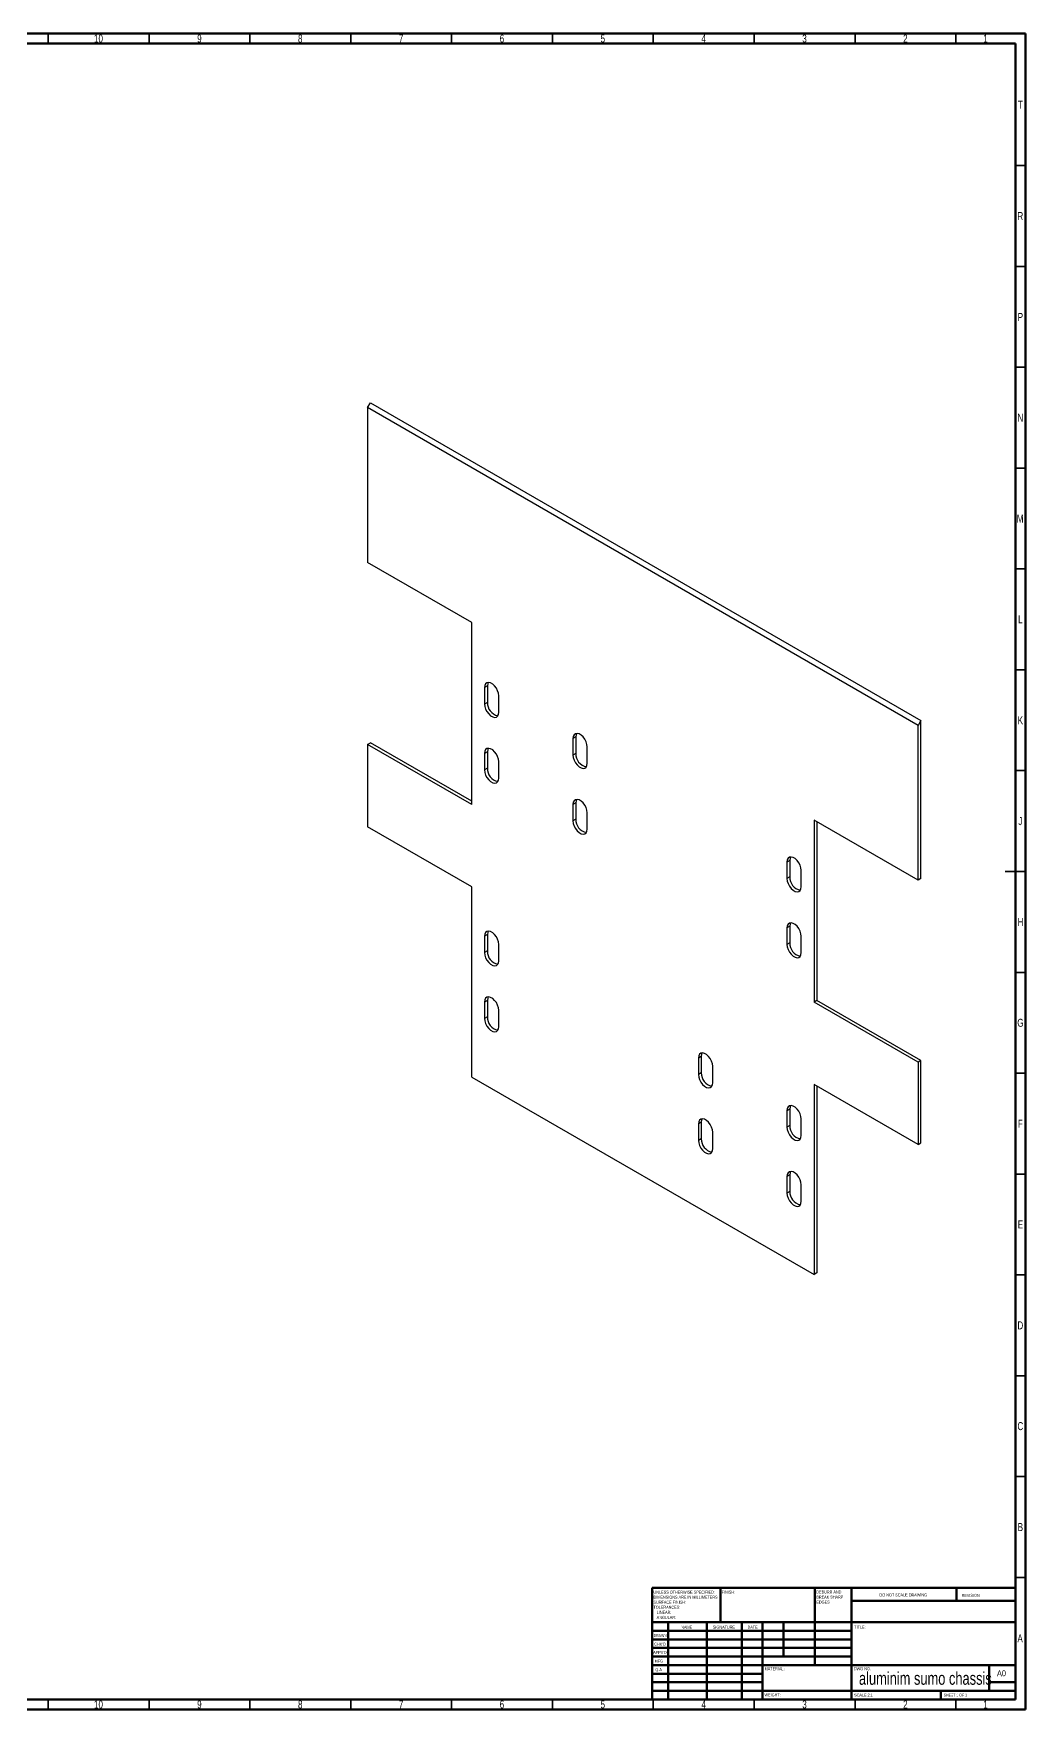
# Model space of a CAD drawing. Header units: millimetres. Extents: x 1 to 1184, y 0 to 836.
# Drawn here: x 692 to 1184, y 5 to 836 of the extents above; entities that cross this region are included whole.
import ezdxf

# ---------------------------------------------------------------- set-up
doc = ezdxf.new("R2010")
doc.units = ezdxf.units.MM
doc.styles.add('SLDTEXTSTYLE0', font='TXT', dxfattribs={"width": 0.75})
doc.styles.add('SLDTEXTSTYLE1', font='TXT', dxfattribs={"width": 0.686449})
doc.styles.add('SLDTEXTSTYLE2', font='TXT', dxfattribs={"width": 0.6875})

msp = doc.modelspace()

# ---------------------------------------------------------------- linework, layer by layer
at = {"color": 7, "linetype": 'Continuous', "lineweight": 70}
for p, q in [((15, 836), (1184, 836)), ((20, 831), (1179, 831)), ((1179, 831), (1179, 10)), ((1184, 836), (1184, 5)), ((1179, 10), (20, 10)), ((1184, 5), (15, 5))]:
    msp.add_line(p, q, dxfattribs=at)
at = {"color": 7, "linetype": 'Continuous', "lineweight": 35}
for p, q in [((699.5, 831), (699.5, 836)), ((749.5, 831), (749.5, 836)), ((799.5, 831), (799.5, 836)), ((849.5, 831), (849.5, 836)), ((899.5, 831), (899.5, 836)), ((949.5, 831), (949.5, 836)), ((999.5, 831), (999.5, 836)), ((1049.5, 831), (1049.5, 836)), ((1099.5, 831), (1099.5, 836)), ((1149.5, 831), (1149.5, 836)), ((1179, 770.5), (1184, 770.5)), ((1179, 720.5), (1184, 720.5)), ((1179, 670.5), (1184, 670.5)), ((1179, 620.5), (1184, 620.5)), ((1179, 570.5), (1184, 570.5)), ((1179, 520.5), (1184, 520.5)), ((1179, 470.5), (1184, 470.5)), ((1184, 420.5), (1174, 420.5)), ((1179, 420.5), (1184, 420.5)), ((1179, 370.5), (1184, 370.5)), ((1179, 320.5), (1184, 320.5)), ((1179, 270.5), (1184, 270.5)), ((1179, 220.5), (1184, 220.5)), ((1179, 170.5), (1184, 170.5)), ((1179, 120.5), (1184, 120.5)), ((1179, 70.5), (1184, 70.5)), ((699.5, 10), (699.5, 5)), ((749.5, 10), (749.5, 5)), ((799.5, 10), (799.5, 5)), ((849.5, 10), (849.5, 5)), ((899.5, 10), (899.5, 5)), ((949.5, 10), (949.5, 5)), ((999.5, 10), (999.5, 5)), ((1049.5, 10), (1049.5, 5)), ((1099.5, 10), (1099.5, 5)), ((1149.5, 10), (1149.5, 5))]:
    msp.add_line(p, q, dxfattribs=at)
at = {"color": 7, "linetype": 'Continuous', "lineweight": 25}
for p, q in [((857.836, 650.513), (859.251, 652.962)), ((1130.78, 492.946), (857.836, 650.513)), ((857.836, 650.513), (857.836, 573.758)), ((859.251, 652.962), (1132.194, 495.396)), ((909.455, 543.959), (857.836, 573.758)), ((909.455, 453.746), (909.455, 543.959)), ((917.233, 512.523), (915.819, 511.706)), ((915.819, 511.706), (915.819, 503.541)), ((917.233, 512.523), (917.233, 504.357)), ((922.89, 499.459), (922.89, 507.624)), ((917.233, 504.357), (915.819, 503.541)), ((1132.194, 495.396), (1130.78, 492.946)), ((1130.78, 416.191), (1130.78, 492.946)), ((1132.194, 417.008), (1132.194, 495.396)), ((857.836, 483.545), (859.251, 484.361)), ((857.836, 483.545), (857.836, 442.718)), ((909.455, 453.746), (857.836, 483.545)), ((909.455, 455.379), (859.251, 484.361)), ((961.074, 487.214), (959.66, 486.398)), ((959.66, 486.398), (959.66, 478.232)), ((961.074, 487.214), (961.074, 479.049)), ((966.731, 474.15), (966.731, 482.316)), ((917.233, 479.861), (915.819, 479.045)), ((915.819, 479.045), (915.819, 470.879)), ((917.233, 479.861), (917.233, 471.696)), ((922.89, 466.797), (922.89, 474.963)), ((961.074, 479.049), (959.66, 478.232)), ((917.233, 471.696), (915.819, 470.879)), ((961.074, 454.552), (959.66, 453.736)), ((959.66, 453.736), (959.66, 445.571)), ((961.074, 454.552), (961.074, 446.387)), ((966.731, 441.489), (966.731, 449.654)), ((909.455, 412.919), (857.836, 442.718)), ((961.074, 446.387), (959.66, 445.571)), ((1130.78, 416.191), (1079.161, 445.99)), ((1079.161, 445.99), (1079.161, 355.777)), ((1080.575, 445.174), (1080.575, 356.594)), ((1067.14, 425.983), (1065.726, 425.167)), ((1065.726, 425.167), (1065.726, 417.002)), ((1067.14, 425.983), (1067.14, 417.818)), ((1067.14, 417.818), (1065.726, 417.002)), ((1072.797, 412.92), (1072.797, 421.085)), ((1132.194, 417.008), (1130.78, 416.191)), ((909.455, 318.594), (909.455, 412.919)), ((1067.14, 393.322), (1065.726, 392.505)), ((1065.726, 392.505), (1065.726, 384.34)), ((1067.14, 393.322), (1067.14, 385.156)), ((917.233, 389.255), (915.819, 388.438)), ((915.819, 388.438), (915.819, 380.273)), ((917.233, 389.255), (917.233, 381.089)), ((922.89, 376.191), (922.89, 384.356)), ((1067.14, 385.156), (1065.726, 384.34)), ((1072.797, 380.258), (1072.797, 388.423)), ((917.233, 381.089), (915.819, 380.273)), ((917.233, 356.593), (915.819, 355.777)), ((915.819, 355.777), (915.819, 347.611)), ((917.233, 356.593), (917.233, 348.428)), ((922.89, 343.529), (922.89, 351.695)), ((1080.575, 356.594), (1079.161, 355.777)), ((1130.78, 325.978), (1079.161, 355.777)), ((1132.194, 326.795), (1080.575, 356.594)), ((917.233, 348.428), (915.819, 347.611)), ((1023.299, 328.811), (1021.885, 327.995)), ((1021.885, 327.995), (1021.885, 319.829)), ((1023.299, 328.811), (1023.299, 320.646)), ((1132.194, 326.795), (1130.78, 325.978)), ((1130.78, 325.978), (1130.78, 285.151)), ((1132.194, 285.968), (1132.194, 326.795)), ((909.455, 318.594), (1079.161, 220.625)), ((1023.299, 320.646), (1021.885, 319.829)), ((1028.956, 315.747), (1028.956, 323.913)), ((1079.161, 314.95), (1079.161, 220.625)), ((1130.78, 285.151), (1079.161, 314.95)), ((1080.575, 314.134), (1080.575, 221.441)), ((1067.14, 302.715), (1065.726, 301.899)), ((1065.726, 301.899), (1065.726, 293.734)), ((1067.14, 302.715), (1067.14, 294.55)), ((1023.299, 296.149), (1021.885, 295.333)), ((1021.885, 295.333), (1021.885, 287.168)), ((1023.299, 296.149), (1023.299, 287.984)), ((1028.956, 283.086), (1028.956, 291.251)), ((1067.14, 294.55), (1065.726, 293.734)), ((1072.797, 289.652), (1072.797, 297.817)), ((1023.299, 287.984), (1021.885, 287.168)), ((1130.78, 285.151), (1132.194, 285.968)), ((1067.14, 270.054), (1065.726, 269.237)), ((1065.726, 269.237), (1065.726, 261.072)), ((1067.14, 270.054), (1067.14, 261.888)), ((1067.14, 261.888), (1065.726, 261.072)), ((1072.797, 256.99), (1072.797, 265.155)), ((1080.575, 221.441), (1079.161, 220.625))]:
    msp.add_line(p, q, dxfattribs=at)
at = {"color": 7, "linetype": 'Continuous', "lineweight": 50}
for p, q in [((999, 65.25), (1179, 65.25)), ((999, 65.25), (999, 10)), ((1032.8, 48.25), (1032.8, 65.25)), ((1079.6, 65.25), (1079.6, 27)), ((1097.8, 65.25), (1097.8, 10)), ((1179, 58.875), (1097.8, 58.875)), ((1149.8, 58.875), (1149.8, 65.25)), ((1179, 48.25), (999, 48.25)), ((1097.8, 44), (999, 44)), ((1006.8, 48.25), (1006.8, 10)), ((1025.991, 48.25), (1025.991, 10)), ((1043.399, 48.25), (1043.399, 10)), ((1053.6, 10), (1053.6, 48.25)), ((1064, 31.25), (1064, 48.25)), ((1097.8, 39.75), (999, 39.75)), ((1097.8, 35.5), (999, 35.5)), ((1097.8, 31.25), (999, 31.25)), ((1053.6, 27), (999, 27)), ((1053.6, 27), (1179, 27)), ((1166, 14.25), (1166, 27)), ((1053.6, 22.75), (999, 22.75)), ((1053.6, 18.5), (999, 18.5)), ((1179, 18.5), (1166, 18.5)), ((999, 14.25), (1179, 14.25)), ((1142, 10), (1142, 14.25))]:
    msp.add_line(p, q, dxfattribs=at)
at = {"color": 7, "linetype": 'Continuous', "lineweight": 25, "flags": 128}
for points in [[(922.89, 507.624), (922.747, 508.857), (922.329, 510.156), (921.67, 511.414), (920.823, 512.531), (919.858, 513.416), (918.851, 513.997), (917.886, 514.227), (917.039, 514.087), (916.38, 513.59), (915.962, 512.774), (915.819, 511.706)], [(917.664, 514.227), (917.377, 513.59), (917.233, 512.523)], [(915.819, 503.541), (915.962, 502.308), (916.38, 501.01), (917.039, 499.751), (917.886, 498.634), (918.851, 497.749), (919.858, 497.168), (920.823, 496.938), (921.67, 497.078), (922.329, 497.576), (922.747, 498.391), (922.89, 499.459)], [(966.731, 482.316), (966.588, 483.549), (966.17, 484.847), (965.511, 486.106), (964.664, 487.223), (963.698, 488.107), (962.692, 488.688), (961.727, 488.918), (960.88, 488.779), (960.221, 488.281), (959.803, 487.465), (959.66, 486.398)], [(961.505, 488.918), (961.217, 488.282), (961.074, 487.214)], [(922.89, 474.963), (922.747, 476.196), (922.329, 477.494), (921.67, 478.753), (920.823, 479.87), (919.858, 480.754), (918.851, 481.335), (917.886, 481.565), (917.039, 481.426), (916.38, 480.928), (915.962, 480.112), (915.819, 479.045)], [(917.664, 481.565), (917.377, 480.929), (917.233, 479.861)], [(959.66, 478.232), (959.803, 476.999), (960.221, 475.701), (960.88, 474.442), (961.727, 473.325), (962.692, 472.441), (963.698, 471.86), (964.664, 471.63), (965.511, 471.769), (966.17, 472.267), (966.588, 473.083), (966.731, 474.15)], [(915.819, 470.879), (915.962, 469.646), (916.38, 468.348), (917.039, 467.089), (917.886, 465.972), (918.851, 465.088), (919.858, 464.507), (920.823, 464.277), (921.67, 464.416), (922.329, 464.914), (922.747, 465.73), (922.89, 466.797)], [(966.731, 449.654), (966.588, 450.887), (966.17, 452.185), (965.511, 453.444), (964.664, 454.561), (963.698, 455.446), (962.692, 456.027), (961.727, 456.257), (960.88, 456.117), (960.221, 455.619), (959.803, 454.804), (959.66, 453.736)], [(961.505, 456.257), (961.217, 455.62), (961.074, 454.552)], [(959.66, 445.571), (959.803, 444.338), (960.221, 443.039), (960.88, 441.781), (961.727, 440.664), (962.692, 439.779), (963.698, 439.198), (964.664, 438.968), (965.511, 439.108), (966.17, 439.605), (966.588, 440.421), (966.731, 441.489)], [(1072.797, 421.085), (1072.654, 422.318), (1072.236, 423.616), (1071.577, 424.875), (1070.73, 425.992), (1069.764, 426.877), (1068.758, 427.458), (1067.793, 427.688), (1066.946, 427.548), (1066.287, 427.05), (1065.869, 426.235), (1065.726, 425.167)], [(1067.571, 427.688), (1067.283, 427.051), (1067.14, 425.983)], [(1065.726, 417.002), (1065.869, 415.769), (1066.287, 414.47), (1066.946, 413.212), (1067.793, 412.095), (1068.758, 411.21), (1069.764, 410.629), (1070.73, 410.399), (1071.577, 410.539), (1072.236, 411.036), (1072.654, 411.852), (1072.797, 412.92)], [(922.89, 384.356), (922.747, 385.589), (922.329, 386.888), (921.67, 388.146), (920.823, 389.263), (919.858, 390.148), (918.851, 390.729), (917.886, 390.959), (917.039, 390.819), (916.38, 390.322), (915.962, 389.506), (915.819, 388.438)], [(917.664, 390.959), (917.377, 390.322), (917.233, 389.255)], [(1072.797, 388.423), (1072.654, 389.656), (1072.236, 390.955), (1071.577, 392.213), (1070.73, 393.33), (1069.764, 394.215), (1068.758, 394.796), (1067.793, 395.026), (1066.946, 394.887), (1066.287, 394.389), (1065.869, 393.573), (1065.726, 392.505)], [(1067.571, 395.026), (1067.283, 394.389), (1067.14, 393.322)], [(1065.726, 384.34), (1065.869, 383.107), (1066.287, 381.809), (1066.946, 380.55), (1067.793, 379.433), (1068.758, 378.548), (1069.764, 377.967), (1070.73, 377.737), (1071.577, 377.877), (1072.236, 378.375), (1072.654, 379.19), (1072.797, 380.258)], [(915.819, 380.273), (915.962, 379.04), (916.38, 377.742), (917.039, 376.483), (917.886, 375.366), (918.851, 374.481), (919.858, 373.9), (920.823, 373.67), (921.67, 373.81), (922.329, 374.308), (922.747, 375.123), (922.89, 376.191)], [(922.89, 351.695), (922.747, 352.928), (922.329, 354.226), (921.67, 355.485), (920.823, 356.602), (919.858, 357.486), (918.851, 358.067), (917.886, 358.297), (917.039, 358.158), (916.38, 357.66), (915.962, 356.844), (915.819, 355.777)], [(917.664, 358.297), (917.377, 357.661), (917.233, 356.593)], [(915.819, 347.611), (915.962, 346.378), (916.38, 345.08), (917.039, 343.821), (917.886, 342.704), (918.851, 341.82), (919.858, 341.239), (920.823, 341.009), (921.67, 341.148), (922.329, 341.646), (922.747, 342.462), (922.89, 343.529)], [(1028.956, 323.913), (1028.813, 325.145), (1028.395, 326.444), (1027.736, 327.702), (1026.889, 328.819), (1025.924, 329.704), (1024.917, 330.285), (1023.952, 330.515), (1023.105, 330.376), (1022.446, 329.878), (1022.028, 329.062), (1021.885, 327.995)], [(1023.73, 330.515), (1023.443, 329.879), (1023.299, 328.811)], [(1021.885, 319.829), (1022.028, 318.596), (1022.446, 317.298), (1023.105, 316.039), (1023.952, 314.922), (1024.917, 314.037), (1025.924, 313.457), (1026.889, 313.227), (1027.736, 313.366), (1028.395, 313.864), (1028.813, 314.68), (1028.956, 315.747)], [(1072.797, 297.817), (1072.654, 299.05), (1072.236, 300.348), (1071.577, 301.607), (1070.73, 302.724), (1069.764, 303.609), (1068.758, 304.19), (1067.793, 304.42), (1066.946, 304.28), (1066.287, 303.782), (1065.869, 302.967), (1065.726, 301.899)], [(1067.571, 304.42), (1067.283, 303.783), (1067.14, 302.715)], [(1028.956, 291.251), (1028.813, 292.484), (1028.395, 293.782), (1027.736, 295.041), (1026.889, 296.158), (1025.924, 297.043), (1024.917, 297.624), (1023.952, 297.854), (1023.105, 297.714), (1022.446, 297.216), (1022.028, 296.401), (1021.885, 295.333)], [(1023.73, 297.854), (1023.443, 297.217), (1023.299, 296.149)], [(1065.726, 293.734), (1065.869, 292.501), (1066.287, 291.202), (1066.946, 289.944), (1067.793, 288.827), (1068.758, 287.942), (1069.764, 287.361), (1070.73, 287.131), (1071.577, 287.271), (1072.236, 287.768), (1072.654, 288.584), (1072.797, 289.652)], [(1021.885, 287.168), (1022.028, 285.935), (1022.446, 284.636), (1023.105, 283.378), (1023.952, 282.261), (1024.917, 281.376), (1025.924, 280.795), (1026.889, 280.565), (1027.736, 280.704), (1028.395, 281.202), (1028.813, 282.018), (1028.956, 283.086)], [(1072.797, 265.155), (1072.654, 266.388), (1072.236, 267.687), (1071.577, 268.945), (1070.73, 270.062), (1069.764, 270.947), (1068.758, 271.528), (1067.793, 271.758), (1066.946, 271.619), (1066.287, 271.121), (1065.869, 270.305), (1065.726, 269.237)], [(1067.571, 271.758), (1067.283, 271.121), (1067.14, 270.054)], [(1065.726, 261.072), (1065.869, 259.839), (1066.287, 258.541), (1066.946, 257.282), (1067.793, 256.165), (1068.758, 255.28), (1069.764, 254.699), (1070.73, 254.469), (1071.577, 254.609), (1072.236, 255.107), (1072.654, 255.922), (1072.797, 256.99)]]:
    msp.add_lwpolyline(points, dxfattribs=at)
at = {"color": 7, "linetype": 'Continuous', "lineweight": 25}
for centre in [(923.74, 504.138), (967.581, 478.829), (923.74, 471.476), (967.581, 446.168), (1073.647, 417.599), (1073.647, 384.937), (923.74, 380.87), (923.74, 348.208), (1029.806, 320.426), (1073.647, 294.331), (1029.806, 287.765), (1073.647, 261.669)]:
    msp.add_arc(centre, 6.51, 178.068244, 258.656535, dxfattribs=at)

# ---------------------------------------------------------------- texts
at = {"color": 7, "linetype": 'Continuous', "lineweight": 0}
for s, insert, char_height, attachment_point, style in [('10', (724.42, 835.494), 3.9687, 2, 'SLDTEXTSTYLE0'), ('9', (774.46, 835.494), 3.969, 2, 'SLDTEXTSTYLE0'), ('8', (824.46, 835.494), 3.969, 2, 'SLDTEXTSTYLE0'), ('7', (874.46, 835.494), 3.969, 2, 'SLDTEXTSTYLE0'), ('6', (924.46, 835.494), 3.969, 2, 'SLDTEXTSTYLE0'), ('5', (974.46, 835.494), 3.969, 2, 'SLDTEXTSTYLE0'), ('4', (1024.46, 835.494), 3.969, 2, 'SLDTEXTSTYLE0'), ('3', (1074.46, 835.494), 3.969, 2, 'SLDTEXTSTYLE0'), ('2', (1124.46, 835.494), 3.969, 2, 'SLDTEXTSTYLE0'), ('1', (1164.21, 835.494), 3.969, 2, 'SLDTEXTSTYLE0'), ('T', (1181.488, 802.689), 3.969, 2, 'SLDTEXTSTYLE0'), ('R', (1181.444, 747.494), 3.969, 2, 'SLDTEXTSTYLE0'), ('P', (1181.485, 697.439), 3.969, 2, 'SLDTEXTSTYLE0'), ('N', (1181.464, 647.494), 3.969, 2, 'SLDTEXTSTYLE0'), ('M', (1181.362, 597.439), 3.969, 2, 'SLDTEXTSTYLE0'), ('L', (1181.455, 547.494), 3.969, 2, 'SLDTEXTSTYLE0'), ('K', (1181.489, 497.439), 3.969, 2, 'SLDTEXTSTYLE0'), ('J', (1181.465, 447.494), 3.969, 2, 'SLDTEXTSTYLE0'), ('H', (1181.49, 397.439), 3.969, 2, 'SLDTEXTSTYLE0'), ('G', (1181.487, 347.494), 3.969, 2, 'SLDTEXTSTYLE0'), ('F', (1181.458, 297.439), 3.969, 2, 'SLDTEXTSTYLE0'), ('E', (1181.508, 247.494), 3.969, 2, 'SLDTEXTSTYLE0'), ('D', (1181.453, 197.439), 3.969, 2, 'SLDTEXTSTYLE0'), ('C', (1181.459, 147.494), 3.969, 2, 'SLDTEXTSTYLE0'), ('B', (1181.471, 97.439), 3.969, 2, 'SLDTEXTSTYLE0'), ('UNLESS OTHERWISE SPECIFIED:^JDIMENSIONS ARE IN MILLIMETERS^JSURFACE FINISH:^JTOLERANCES:^J   LINEAR:^J   ANGULAR:', (999.594, 63.921), 1.5, 1, 'SLDTEXTSTYLE0'), ('FINISH:', (1033.371, 63.919), 1.5, 1, 'SLDTEXTSTYLE0'), ('DEBURR AND ^JBREAK SHARP ^JEDGES', (1080.309, 64.003), 1.5, 1, 'SLDTEXTSTYLE0'), ('DO NOT SCALE DRAWING', (1111.615, 62.533), 1.5, 1, 'SLDTEXTSTYLE0'), ('REVISION', (1152.328, 62.335), 1.5, 1, 'SLDTEXTSTYLE0'), ('DRAWN', (999.643, 42.385), 1.5, 1, 'SLDTEXTSTYLE1'), ('NAME', (1013.322, 46.501), 1.5, 1, 'SLDTEXTSTYLE0'), ('SIGNATURE', (1029.034, 46.562), 1.5, 1, 'SLDTEXTSTYLE0'), ('DATE', (1046.215, 46.576), 1.5, 1, 'SLDTEXTSTYLE0'), ('TITLE:', (1099.09, 46.576), 1.5, 1, 'SLDTEXTSTYLE0'), ('A', (1181.34, 42.244), 3.969, 2, 'SLDTEXTSTYLE0'), ("APPV'D", (999.402, 34.066), 1.5, 1, 'SLDTEXTSTYLE0'), ("CHK'D", (999.939, 38.162), 1.5, 1, 'SLDTEXTSTYLE0'), ('MFG', (1000.124, 29.716), 1.5, 1, 'SLDTEXTSTYLE0'), ('Q.A', (1000.509, 25.505), 1.5, 1, 'SLDTEXTSTYLE0'), ('MATERIAL:', (1054.646, 25.986), 1.5, 1, 'SLDTEXTSTYLE0'), ('DWG NO.', (1098.953, 25.986), 1.5, 1, 'SLDTEXTSTYLE0'), ('aluminim sumo chassis', (1134.376, 23.607), 6.35, 2, 'SLDTEXTSTYLE0'), ('A0', (1169.871, 24.406), 2.9104, 1, 'SLDTEXTSTYLE0'), ('10', (724.42, 9.494), 3.9687, 2, 'SLDTEXTSTYLE0'), ('9', (774.46, 9.494), 3.969, 2, 'SLDTEXTSTYLE0'), ('8', (824.46, 9.494), 3.969, 2, 'SLDTEXTSTYLE0'), ('7', (874.46, 9.494), 3.969, 2, 'SLDTEXTSTYLE0'), ('6', (924.46, 9.494), 3.969, 2, 'SLDTEXTSTYLE0'), ('5', (974.46, 9.494), 3.969, 2, 'SLDTEXTSTYLE0'), ('4', (1024.46, 9.494), 3.969, 2, 'SLDTEXTSTYLE0'), ('WEIGHT:', (1054.618, 12.949), 1.4986, 1, 'SLDTEXTSTYLE0'), ('3', (1074.46, 9.494), 3.969, 2, 'SLDTEXTSTYLE0'), ('SCALE:2:1', (1099.074, 12.9), 1.5, 1, 'SLDTEXTSTYLE0'), ('2', (1124.46, 9.494), 3.969, 2, 'SLDTEXTSTYLE0'), ('SHEET 1 OF 1', (1143.478, 12.9), 1.5, 1, 'SLDTEXTSTYLE2'), ('1', (1164.21, 9.494), 3.969, 2, 'SLDTEXTSTYLE0')]:
    msp.add_mtext(s, dxfattribs=dict(at, insert=insert, char_height=char_height, attachment_point=attachment_point, style=style))

doc.saveas('drawing.dxf')
